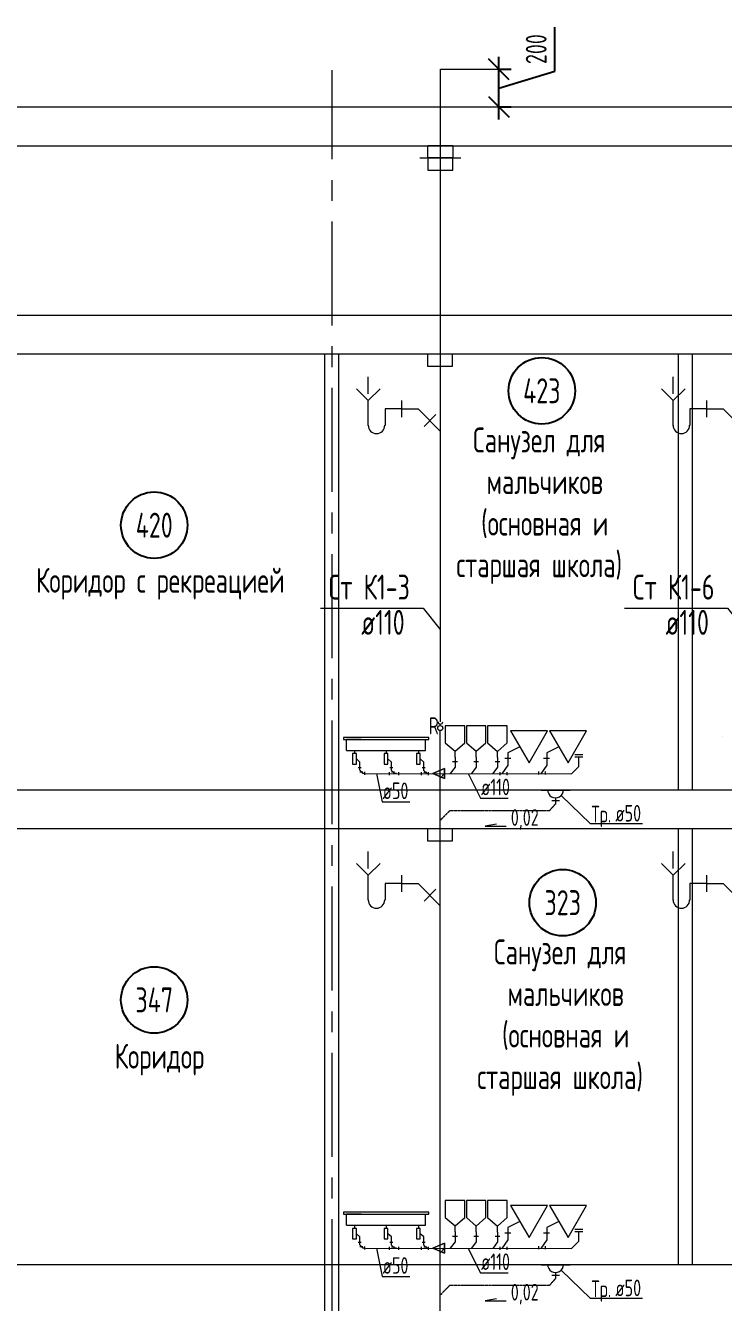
# Model space of a CAD drawing. Header units: millimetres. Extents: x -8689834 to 9419935, y -284943 to 166066.
# Drawn here: x -162900 to -154500, y -209736 to -194375 of the extents above; entities that cross this region are included whole.
import ezdxf
from ezdxf.enums import TextEntityAlignment as Align

# ---------------------------------------------------------------- set-up
doc = ezdxf.new("R2010")
doc.units = ezdxf.units.MM
doc.header["$MEASUREMENT"] = 0
doc.linetypes.add('01_base$0$DASHED2', pattern=[0.375, 0.25, -0.125])
doc.linetypes.add('CENTER', pattern=[2, 1.25, -0.25, 0.25, -0.25])
doc.layers.get('0').update_dxf_attribs({"color": 250, "lineweight": 9})
for name, color, linetype in [('PDF _0', 7, 'Continuous'), ('PDF __ВК-Text В1', 7, 'Continuous'), ('PDF __ВК-В1', 5, 'Continuous'), ('PDF __ВК-переход', 7, 'Continuous'), ('PDF __ВК-переход на SML', 3, 'Continuous'), ('PDF __ВК-противопожарные муфты', 1, 'Continuous'), ('PDF __ВК-размеры', 7, 'Continuous'), ('PDF __ВК-стены', 7, 'Continuous'), ('PDF __К14', 3, 'Continuous'), ('PDF __Сантехника', 7, 'Continuous'), ('PDF _TEKSTBK', 7, 'Continuous'), ('АР_Таблицы', 250, 'Continuous')]:
    doc.layers.add(name, color=color, linetype=linetype)
doc.layers.add('PDF __ВК-К1', color=7, linetype='Continuous', true_color=0xb80000)
for name, color, linetype, lineweight in [('АР_Маркер экспликации', 239, 'Continuous', 13), ('АР_Номер помещения', 1, 'Continuous', 25), ('АР_Оси', 195, 'Continuous', 9), ('АР_Оси размеры', 164, 'Continuous', 9), ('АР_Помещения_площадь', 19, 'Continuous', 9), ('ВК_канализация', 32, 'Continuous', 30)]:
    doc.layers.add(name, color=color, linetype=linetype, lineweight=lineweight)
doc.styles.add('ISOCPEUR', font='isocpeur.ttf', dxfattribs={"width": 0.7})
doc.styles.get("Standard").update_dxf_attribs({"font": 'isocpeur.ttf', "width": 0.7})
doc.styles.add('ГОСТ 2.304', font='isocpeur.ttf', dxfattribs={"width": 0.7})
doc.dimstyles.new('СПДС', dxfattribs={"dimscale": 100, "dimtxt": 2.5, "dimasz": 2.5, "dimexe": 1.5, "dimexo": 0, "dimgap": 1, "dimtad": 1, "dimdec": 0, "dimrnd": 1, "dimtxsty": 'ГОСТ 2.304', "dimblk": 'OBLIQUE', "dimcen": 2.5, "dimdle": 1.5, "dimadec": 0, "dimazin": 2, "dimtfac": 0.75, "dimtdec": 0, "dimtmove": 1, "dimatfit": 3, "dimfxl": 1, "dimtolj": 1, "dimarcsym": 1})

# ---------------------------------------------------------------- blocks, each defined once
blk = doc.blocks.new('*U2015')
at = {"layer": 'АР_Номер помещения', "color": 7}
blk.add_circle((-15720, 4793), 400, dxfattribs=at)
at = {"layer": 'АР_Помещения_площадь', "color": 7}
blk.add_line((-13545, 633), (-13545, 633), dxfattribs=at)
at = {"color": 7, "style": 'ISOCPEUR', "width": 0.7, "flags": 1}
blk.add_attdef('КАТЕГОРИЯ', (-499, -2092), '', height=250, dxfattribs=at)
at = {"layer": 'АР_Номер помещения', "color": 7, "style": 'ISOCPEUR', "width": 0.7}
blk.add_attdef('НОМЕР_ПОМЕЩЕНИЯ', text='', height=300, dxfattribs=at).set_placement((-15720, 4793), align=Align.MIDDLE_CENTER)
at = {"layer": 'АР_Помещения_площадь', "color": 7, "lineweight": 30, "width": 0.7, "flags": 104}
blk.add_attdef('ИМЯ_ПОМЕЩЕНИЯ', text='', height=100, dxfattribs=at).set_placement((158, 1217), align=Align.MIDDLE_CENTER)
at = {"layer": 'АР_Помещения_площадь', "color": 7, "style": 'ISOCPEUR', "width": 0.7}
blk.add_attdef('ПЛОЩАДЬ_ПОМЕЩЕНИЯ', text='', height=200, dxfattribs=at).set_placement((-13540, 880), align=Align.MIDDLE_RIGHT)
blk = doc.blocks.new('*U2016')
at = {"layer": 'АР_Номер помещения', "color": 7}
blk.add_circle((-15720, 4793), 400, dxfattribs=at)
at = {"layer": 'АР_Помещения_площадь', "color": 7}
blk.add_line((-13545, 633), (-13545, 633), dxfattribs=at)
at = {"color": 7, "style": 'ISOCPEUR', "width": 0.7, "flags": 1}
blk.add_attdef('КАТЕГОРИЯ', (-499, -2092), '', height=250, dxfattribs=at)
at = {"layer": 'АР_Номер помещения', "color": 7, "style": 'ISOCPEUR', "width": 0.7}
blk.add_attdef('НОМЕР_ПОМЕЩЕНИЯ', text='', height=300, dxfattribs=at).set_placement((-15720, 4793), align=Align.MIDDLE_CENTER)
at = {"layer": 'АР_Помещения_площадь', "color": 7, "lineweight": 30, "width": 0.7, "flags": 104}
blk.add_attdef('ИМЯ_ПОМЕЩЕНИЯ', text='', height=100, dxfattribs=at).set_placement((158, 1217), align=Align.MIDDLE_CENTER)
at = {"layer": 'АР_Помещения_площадь', "color": 7, "style": 'ISOCPEUR', "width": 0.7}
blk.add_attdef('ПЛОЩАДЬ_ПОМЕЩЕНИЯ', text='', height=200, dxfattribs=at).set_placement((-13540, 880), align=Align.MIDDLE_RIGHT)
blk = doc.blocks.new('*U2021')
at = {"layer": 'АР_Номер помещения', "color": 7}
blk.add_circle((-15720, 4793), 400, dxfattribs=at)
at = {"layer": 'АР_Помещения_площадь', "color": 7}
blk.add_line((-13545, 633), (-13545, 633), dxfattribs=at)
at = {"color": 7, "style": 'ISOCPEUR', "width": 0.7, "flags": 1}
blk.add_attdef('КАТЕГОРИЯ', (-499, -2092), '', height=250, dxfattribs=at)
at = {"layer": 'АР_Номер помещения', "color": 7, "style": 'ISOCPEUR', "width": 0.7}
blk.add_attdef('НОМЕР_ПОМЕЩЕНИЯ', text='', height=300, dxfattribs=at).set_placement((-15720, 4793), align=Align.MIDDLE_CENTER)
at = {"layer": 'АР_Помещения_площадь', "color": 7, "lineweight": 30, "width": 0.7, "flags": 104}
blk.add_attdef('ИМЯ_ПОМЕЩЕНИЯ', text='', height=100, dxfattribs=at).set_placement((158, 1217), align=Align.MIDDLE_CENTER)
at = {"layer": 'АР_Помещения_площадь', "color": 7, "style": 'ISOCPEUR', "width": 0.7}
blk.add_attdef('ПЛОЩАДЬ_ПОМЕЩЕНИЯ', text='', height=200, dxfattribs=at).set_placement((-13540, 880), align=Align.MIDDLE_RIGHT)
blk = doc.blocks.new('*U2022')
at = {"layer": 'АР_Номер помещения', "color": 7}
blk.add_circle((-15720, 4793), 400, dxfattribs=at)
at = {"layer": 'АР_Помещения_площадь', "color": 7}
blk.add_line((-13545, 633), (-13545, 633), dxfattribs=at)
at = {"color": 7, "style": 'ISOCPEUR', "width": 0.7, "flags": 1}
blk.add_attdef('КАТЕГОРИЯ', (-499, -2092), '', height=250, dxfattribs=at)
at = {"layer": 'АР_Номер помещения', "color": 7, "style": 'ISOCPEUR', "width": 0.7}
blk.add_attdef('НОМЕР_ПОМЕЩЕНИЯ', text='', height=300, dxfattribs=at).set_placement((-15720, 4793), align=Align.MIDDLE_CENTER)
at = {"layer": 'АР_Помещения_площадь', "color": 7, "lineweight": 30, "width": 0.7, "flags": 104}
blk.add_attdef('ИМЯ_ПОМЕЩЕНИЯ', text='', height=100, dxfattribs=at).set_placement((158, 1217), align=Align.MIDDLE_CENTER)
at = {"layer": 'АР_Помещения_площадь', "color": 7, "style": 'ISOCPEUR', "width": 0.7}
blk.add_attdef('ПЛОЩАДЬ_ПОМЕЩЕНИЯ', text='', height=200, dxfattribs=at).set_placement((-13540, 880), align=Align.MIDDLE_RIGHT)
blk = doc.blocks.new('_Oblique')
at = {"color": 0, "linetype": 'ByBlock', "lineweight": -2}
blk.add_line((-0.5, -0.5), (0.5, 0.5), dxfattribs=at)
blk = doc.blocks.new('*D2061')
at = {"layer": 'АР_Оси размеры', "color": 0, "lineweight": -2, "ltscale": 100, "transparency": 16777216}
for p, q in [((-156529, -194925), (-156529, -194393)), ((-157204, -195504), (-157204, -194752)), ((-157204, -194902), (-157054, -194902)), ((-157204, -195128), (-156529, -194925)), ((-157204, -195354), (-157054, -195354))]:
    blk.add_line(p, q, dxfattribs=at)
at = {"layer": 'АР_Оси размеры', "color": 0, "lineweight": -2, "ltscale": 100, "transparency": 16777216, "xscale": 250, "yscale": 250, "zscale": 250}
for p, rotation in [((-157204, -194902), 90), ((-157204, -195354), 270)]:
    blk.add_blockref('_Oblique', p, dxfattribs=dict(at, rotation=rotation))
at = {"layer": 'АР_Оси размеры', "color": 0, "lineweight": 13, "ltscale": 100, "transparency": 16777216, "insert": (-156754, -194659), "char_height": 250, "attachment_point": 5, "rotation": 90, "style": 'ГОСТ 2.304'}
blk.add_mtext('\\A1;200', dxfattribs=at)

msp = doc.modelspace()

# ---------------------------------------------------------------- linework, layer by layer
at = {"layer": 'PDF _0', "lineweight": 13}
msp.add_lwpolyline([(-157102.5, -195003.1), (-157305.7, -194799.9)], dxfattribs=at)
at = {"layer": 'PDF _0', "color": 3, "lineweight": 13}
for centre in [(-156521.1, -203569.8), (-156521.1, -203569.8), (-156521.1, -209280.3), (-156521.1, -209280.3)]:
    msp.add_arc(centre, 95.2, 179.99999, 0.00001, dxfattribs=at)
at = {"layer": 'PDF __ВК-Text В1', "lineweight": 13}
for points in [[(-157232, -203981.9), (-157368.2, -204005), (-157114.9, -204005)], [(-157232, -209692.5), (-157368.2, -209715.5), (-157114.9, -209715.5)]]:
    msp.add_lwpolyline(points, dxfattribs=at)
at = {"layer": 'PDF __ВК-В1', "color": 244, "lineweight": 13, "true_color": 0x991b1e}
for points in [[(-157907.2, -202749.7), (-157906.8, -194901.5)], [(-157908.3, -219022.6), (-157908.2, -202856.4)]]:
    msp.add_lwpolyline(points, dxfattribs=at)
at = {"layer": 'PDF __ВК-К1', "lineweight": 13}
for points in [[(-158373.3, -198885.7), (-158373.3, -199084.6)], [(-154703.5, -198885.7), (-154703.5, -199084.6)], [(-158373.3, -198987.2), (-158572.3, -198987.2)], [(-158373.3, -198987.2), (-158174.4, -198987.2), (-157907.7, -199253.9)], [(-157962.7, -199055), (-158102.4, -199198.9)], [(-154703.5, -198987.2), (-154902.5, -198987.2)], [(-154703.5, -198987.2), (-154504.5, -198987.2), (-154237.9, -199253.9)], [(-156692.6, -203571.9), (-156345.5, -203571.9)], [(-158373.9, -204596.2), (-158373.9, -204795.1)], [(-154703.5, -204596.2), (-154703.5, -204795.1)], [(-158373.9, -204697.8), (-158572.9, -204697.8)], [(-158373.9, -204697.8), (-158174.9, -204697.8), (-157908.3, -204964.5)], [(-154703.5, -204697.8), (-154902.5, -204697.8)], [(-154703.5, -204697.8), (-154504.5, -204697.8), (-154237.9, -204964.5)], [(-157963.3, -204765.5), (-158103, -204909.4)], [(-156692.6, -209282.4), (-156345.5, -209282.4)]]:
    msp.add_lwpolyline(points, dxfattribs=at)
at = {"layer": 'PDF __ВК-К1', "color": 244, "lineweight": 13, "true_color": 0x991b1e}
for points in [[(-157729.6, -203177.7), (-157729.6, -203296.4)], [(-157474.4, -203178.3), (-157474.4, -203297)], [(-157219.2, -203178.9), (-157219.2, -203297.6)], [(-157060.2, -203191), (-157132.7, -203191)], [(-157094.7, -203125.4), (-157094.7, -203273.9)], [(-156591.9, -203191), (-156664.4, -203191)], [(-156626.4, -203125.4), (-156626.4, -203273.9)], [(-156327.2, -203377.4), (-156239.7, -203289.8), (-156239.7, -203171.2)], [(-156289.5, -203145.1), (-156192.3, -203145.1)], [(-156289.5, -203171.2), (-156192.3, -203171.2)], [(-158894.9, -203300.8), (-158858.5, -203300.8)], [(-158877.5, -203332.2), (-158877.5, -203295.7)], [(-158816.6, -203372.5), (-158840.9, -203372.5), (-158877.5, -203332.2)], [(-158877.5, -203351.3), (-158841.1, -203351.3)], [(-158816.8, -203387.7), (-158816.8, -203351.3)], [(-158525.4, -203356.3), (-158525.4, -203392.8)], [(-158515, -203300.8), (-158478.6, -203300.8)], [(-158495.9, -203336), (-158495.9, -203299.5)], [(-158436.9, -203373.4), (-158459.5, -203373.4), (-158495.9, -203336)], [(-158495.9, -203355), (-158459.5, -203355)], [(-158411.7, -203356.3), (-158411.7, -203392.8)], [(-158136.8, -203356.3), (-158136.8, -203392.8)], [(-158126.4, -203300.8), (-158089.9, -203300.8)], [(-158107.3, -203337.3), (-158107.3, -203300.8)], [(-158048.3, -203374.3), (-158070.9, -203374.3), (-158107.3, -203337.3)], [(-158107.3, -203356.3), (-158070.9, -203356.3)], [(-158048.3, -203392.8), (-158048.3, -203356.3)], [(-157729.6, -203296.4), (-157787.6, -203373.7)], [(-157702, -203232.9), (-157759.9, -203232.9)], [(-157474.4, -203297), (-157532.3, -203374.3)], [(-157446.8, -203233.5), (-157504.7, -203233.5)], [(-157219.2, -203297.6), (-157277.1, -203374.9)], [(-157191.5, -203234.1), (-157249.5, -203234.1)], [(-157187.8, -203393.6), (-157187.8, -203357.1)], [(-157094.7, -203273.9), (-157167.2, -203375.4)], [(-157104.1, -203393.6), (-157104.1, -203357.1)], [(-156723.5, -203384.8), (-156723.5, -203348.4)], [(-156626.4, -203273.9), (-156699, -203376.5)], [(-156639.8, -203384.8), (-156639.8, -203348.4)], [(-156692.6, -203571.9), (-156345.5, -203571.9)], [(-156519, -203737), (-156518.3, -203665)], [(-156472.4, -203703.1), (-156565.6, -203703.1)], [(-156472.4, -203703.1), (-156565.6, -203703.1)], [(-157729.6, -208888.2), (-157729.6, -209006.9)], [(-157474.4, -208888.8), (-157474.4, -209007.5)], [(-157219.2, -208889.4), (-157219.2, -209008.1)], [(-157060.2, -208901.5), (-157132.7, -208901.5)], [(-157094.7, -208835.9), (-157094.7, -208984.4)], [(-156591.9, -208901.5), (-156664.4, -208901.5)], [(-156626.4, -208835.9), (-156626.4, -208984.4)], [(-156327.2, -209087.9), (-156239.7, -209000.4), (-156239.7, -208881.7)], [(-156289.5, -208855.6), (-156192.3, -208855.6)], [(-156289.5, -208881.7), (-156192.3, -208881.7)], [(-158894.9, -209011.4), (-158858.5, -209011.4)], [(-158877.5, -209042.7), (-158877.5, -209006.3)], [(-158816.6, -209083.1), (-158840.9, -209083.1), (-158877.5, -209042.7)], [(-158877.5, -209061.8), (-158841.1, -209061.8)], [(-158816.8, -209098.2), (-158816.8, -209061.8)], [(-158515, -209011.4), (-158478.6, -209011.4)], [(-158495.9, -209046.5), (-158495.9, -209010.1)], [(-158436.9, -209083.9), (-158459.5, -209083.9), (-158495.9, -209046.5)], [(-158495.9, -209065.6), (-158459.5, -209065.6)], [(-158126.4, -209011.4), (-158089.9, -209011.4)], [(-158107.3, -209047.8), (-158107.3, -209011.4)], [(-158048.3, -209084.8), (-158070.9, -209084.8), (-158107.3, -209047.8)], [(-157729.6, -209006.9), (-157787.6, -209084.2)], [(-157702, -208943.4), (-157759.9, -208943.4)], [(-157474.4, -209007.5), (-157532.3, -209084.8)], [(-157446.8, -208944), (-157504.7, -208944)], [(-157219.2, -209008.1), (-157277.1, -209085.4)], [(-157191.5, -208944.6), (-157249.5, -208944.6)], [(-157094.7, -208984.4), (-157167.2, -209085.9)], [(-156723.5, -209095.3), (-156723.5, -209058.9)], [(-156626.4, -208984.4), (-156699, -209087)], [(-156639.8, -209095.3), (-156639.8, -209058.9)], [(-158525.4, -209066.9), (-158525.4, -209103.3)], [(-158411.7, -209066.9), (-158411.7, -209103.3)], [(-158136.8, -209066.9), (-158136.8, -209103.3)], [(-158107.3, -209066.9), (-158070.9, -209066.9)], [(-158048.3, -209103.3), (-158048.3, -209066.9)], [(-157187.8, -209104.1), (-157187.8, -209067.7)], [(-157104.1, -209104.1), (-157104.1, -209067.7)], [(-156692.6, -209282.4), (-156345.5, -209282.4)], [(-156472.4, -209413.6), (-156565.6, -209413.6)], [(-156472.4, -209413.6), (-156565.6, -209413.6)], [(-156519, -209447.5), (-156518.3, -209375.5)]]:
    msp.add_lwpolyline(points, dxfattribs=at)
at = {"layer": 'PDF __ВК-К1', "color": 244, "linetype": '01_base$0$DASHED2', "lineweight": 13, "true_color": 0x991b1e}
for points in [[(-156519, -203737), (-156595.2, -203821.6), (-157796.7, -203821.6), (-157906.7, -203935.9)], [(-156519, -209447.5), (-156595.2, -209532.2), (-157796.7, -209532.2), (-157906.7, -209646.5)]]:
    msp.add_lwpolyline(points, dxfattribs=at)
at = {"layer": 'PDF __ВК-переход', "lineweight": 13}
for points in [[(-157858.8, -203433.1), (-157858.8, -203314.5), (-157998.5, -203373.8), (-157858.8, -203433.1), (-157858.8, -203314.5), (-157998.5, -203373.8), (-157858.8, -203433.1), (-157998.5, -203373.8), (-157858.8, -203314.5)], [(-157858.8, -209143.6), (-157858.8, -209025.1), (-157998.5, -209084.3), (-157858.8, -209143.6), (-157858.8, -209025.1), (-157998.5, -209084.3), (-157858.8, -209143.6), (-157998.5, -209084.3), (-157858.8, -209025.1)]]:
    msp.add_lwpolyline(points, close=True, dxfattribs=at)
at = {"layer": 'PDF __ВК-переход на SML', "lineweight": 13}
msp.add_lwpolyline([(-158057, -195820.1), (-157756.4, -195820.1), (-157756.4, -195968.3), (-158057, -195968.3)], close=True, dxfattribs=at)
at = {"layer": 'PDF __ВК-противопожарные муфты', "lineweight": 13}
for points in [[(-158154.4, -195968.3), (-157908.8, -195968.3), (-157659.1, -195968.3)], [(-158057, -195968.3), (-158057, -196116.4), (-157756.4, -196116.4), (-157756.4, -195968.3)], [(-158157.6, -198324.9), (-157912.1, -198324.9), (-157662.3, -198324.9)], [(-158060.2, -198324.9), (-158060.2, -198473.1), (-157759.7, -198473.1), (-157759.7, -198324.9)], [(-158158.2, -204035.4), (-157912.6, -204035.4), (-157662.9, -204035.4)], [(-158060.8, -204035.4), (-158060.8, -204183.6), (-157760.2, -204183.6), (-157760.2, -204035.4)]]:
    msp.add_lwpolyline(points, dxfattribs=at)
at = {"layer": 'PDF __ВК-размеры', "lineweight": 13}
msp.add_lwpolyline([(-157906.8, -194901.5), (-157102.5, -194901.5)], dxfattribs=at)
at = {"layer": 'PDF __ВК-стены', "color": 18, "lineweight": 13, "true_color": 0x000000}
for points in [[(-176520.6, -195355), (-121592.4, -195355.1)], [(-176520.6, -195820.6), (-121586.9, -195820.6)], [(-176463.9, -195820.6), (-121586.9, -195820.6)], [(-176520.6, -197859.2), (-121596.6, -197859.5)], [(-176520.6, -198324.9), (-121643.5, -198324.9)], [(-176520.6, -198324.9), (-121597.4, -198325)], [(-159300.6, -198324.9), (-159300.6, -225023.4)], [(-159131.3, -198324.9), (-159131.3, -225023.4)], [(-155046.5, -198324.9), (-155046.5, -203569.8)], [(-154877.1, -198324.9), (-154877.1, -203569.8)], [(-176520.6, -203569.8), (-121643.5, -203569.8)], [(-176520.6, -204035.4), (-121643.5, -204035.4)], [(-176520.6, -204035.4), (-121643.5, -204035.4)], [(-155046.5, -204035.4), (-155046.5, -209280.3)], [(-154877.1, -204035.4), (-154877.1, -209280.3)], [(-176520.6, -209280.3), (-121643.5, -209280.3)]]:
    msp.add_lwpolyline(points, dxfattribs=at)
at = {"layer": 'PDF __К14', "lineweight": 13}
for points in [[(-158775.5, -198805.2), (-158775.5, -198602)], [(-155105.6, -198805.2), (-155105.6, -198602)], [(-158776, -204515.8), (-158776, -204312.6)], [(-155105.6, -204515.8), (-155105.6, -204312.6)]]:
    msp.add_lwpolyline(points, dxfattribs=at)
at = {"layer": 'PDF __Сантехника', "lineweight": 13}
for points in [[(-157729.6, -203177.7), (-157729.6, -203105.9), (-157613.6, -203003.7), (-157613.6, -202799.4), (-157848.3, -202799.4), (-157848.3, -203003.7), (-157729.6, -203105.9)], [(-157474.4, -203178.3), (-157474.4, -203106.5), (-157358.4, -203004.3), (-157358.4, -202800), (-157593.1, -202800), (-157593.1, -203004.3), (-157474.4, -203106.5)], [(-157219.2, -203178.9), (-157219.2, -203107.1), (-157103.2, -203004.9), (-157103.2, -202800.6), (-157337.9, -202800.6), (-157337.9, -203004.9), (-157219.2, -203107.1)], [(-159035.5, -203096.1), (-159035.5, -202962.5)], [(-158862, -202962.5), (-159035.5, -202962.5)], [(-158084.7, -203096.1), (-158084.7, -202962.5)], [(-156949.6, -203052.8), (-157094.7, -203125.4)], [(-156481.3, -203052.8), (-156626.4, -203125.4)], [(-159035.5, -203096.1), (-158084.7, -203096.1)], [(-158940, -203096.1), (-158940, -203134.3)], [(-158877.6, -203238.4), (-158917.5, -203198.5)], [(-158560.1, -203096.1), (-158560.1, -203134.3)], [(-158495.9, -203238.4), (-158537.6, -203198.5)], [(-158171.5, -203096.1), (-158171.5, -203134.3)], [(-158107.3, -203238.4), (-158148.9, -203198.5)], [(-158877.6, -203300.8), (-158877.6, -203238.4)], [(-158495.9, -203300.8), (-158495.9, -203238.4)], [(-158107.3, -203300.8), (-158107.3, -203238.4)], [(-157729.6, -208888.2), (-157729.6, -208816.4), (-157613.6, -208714.3), (-157613.6, -208509.9), (-157848.3, -208509.9), (-157848.3, -208714.3), (-157729.6, -208816.4)], [(-157474.4, -208888.8), (-157474.4, -208817), (-157358.4, -208714.9), (-157358.4, -208510.5), (-157593.1, -208510.5), (-157593.1, -208714.9), (-157474.4, -208817)], [(-157219.2, -208889.4), (-157219.2, -208817.6), (-157103.2, -208715.4), (-157103.2, -208511.1), (-157337.9, -208511.1), (-157337.9, -208715.4), (-157219.2, -208817.6)], [(-159035.5, -208806.6), (-159035.5, -208673)], [(-158862, -208673), (-159035.5, -208673)], [(-158084.7, -208806.6), (-158084.7, -208673)], [(-159035.5, -208806.6), (-158084.7, -208806.6)], [(-158940, -208806.6), (-158940, -208844.8)], [(-158877.6, -208948.9), (-158917.5, -208909)], [(-158560.1, -208806.6), (-158560.1, -208844.8)], [(-158495.9, -208948.9), (-158537.6, -208909)], [(-158171.5, -208806.6), (-158171.5, -208844.8)], [(-158107.3, -208948.9), (-158148.9, -208909)], [(-156949.6, -208763.4), (-157094.7, -208835.9)], [(-156481.3, -208763.4), (-156626.4, -208835.9)], [(-158877.6, -209011.4), (-158877.6, -208948.9)], [(-158495.9, -209011.4), (-158495.9, -208948.9)], [(-158107.3, -209011.4), (-158107.3, -208948.9)]]:
    msp.add_lwpolyline(points, dxfattribs=at)
for points in [[(-156839.1, -203246.3), (-156618, -202859.4), (-157063.6, -202859.4)], [(-156370.8, -203246.3), (-156149.7, -202859.4), (-156595.3, -202859.4)], [(-158046.6, -202938.2), (-159073.6, -202938.2), (-159073.6, -202962.5), (-158046.6, -202962.5)], [(-158917.5, -203134.3), (-158964.3, -203134.3), (-158964.3, -203260.9), (-158917.5, -203260.9)], [(-158537.6, -203134.3), (-158582.7, -203134.3), (-158582.7, -203260.9), (-158537.6, -203260.9)], [(-158148.9, -203134.3), (-158194, -203134.3), (-158194, -203260.9), (-158148.9, -203260.9)], [(-156839.1, -208956.8), (-156618, -208569.9), (-157063.6, -208569.9)], [(-156370.8, -208956.8), (-156149.7, -208569.9), (-156595.3, -208569.9)], [(-158046.6, -208648.8), (-159073.6, -208648.8), (-159073.6, -208673), (-158046.6, -208673)], [(-158917.5, -208844.8), (-158964.3, -208844.8), (-158964.3, -208971.4), (-158917.5, -208971.4)], [(-158537.6, -208844.8), (-158582.7, -208844.8), (-158582.7, -208971.4), (-158537.6, -208971.4)], [(-158148.9, -208844.8), (-158194, -208844.8), (-158194, -208971.4), (-158148.9, -208971.4)]]:
    msp.add_lwpolyline(points, close=True, dxfattribs=at)
at = {"layer": 'PDF _TEKSTBK', "lineweight": 13}
for points in [[(-158775.5, -198885.7), (-158915.2, -198746)], [(-158775.5, -199186.2), (-158775.5, -198885.7), (-158631.5, -198746)], [(-155105.6, -198885.7), (-155245.3, -198746)], [(-155105.6, -199186.2), (-155105.6, -198885.7), (-154961.7, -198746)], [(-158572.3, -198987.2), (-158572.3, -199186.2)], [(-154902.5, -198987.2), (-154902.5, -199186.2)], [(-158776, -204596.2), (-158915.7, -204456.5)], [(-158776, -204896.7), (-158776, -204596.2), (-158632.1, -204456.5)], [(-155105.6, -204596.2), (-155245.3, -204456.5)], [(-155105.6, -204896.7), (-155105.6, -204596.2), (-154961.7, -204456.5)], [(-158572.9, -204697.8), (-158572.9, -204896.7)], [(-154902.5, -204697.8), (-154902.5, -204896.7)]]:
    msp.add_lwpolyline(points, dxfattribs=at)
for centre in [(-158676, -199184.1), (-155006.2, -199184.1), (-158676.6, -204894.6), (-155006.2, -204894.6)]:
    msp.add_arc(centre, 99.5, 180.00001, 359.99999, dxfattribs=at)
at = {"layer": 'АР_Оси', "color": 18, "linetype": 'CENTER', "lineweight": 13, "ltscale": 1000, "true_color": 0x000000}
msp.add_line((-159211.6, -225984.3), (-159209.5, -194913.2), dxfattribs=at)
at = {"layer": 'ВК_канализация', "color": 18, "lineweight": 13, "ltscale": 500, "true_color": 0x000000}
for points in [[(-159351.5, -201384.5), (-158112.5, -201384.5), (-157909.4, -201639.3)], [(-155689.5, -201384.5), (-154450.4, -201384.5), (-154247.3, -201639.3)], [(-158676.2, -203372.2), (-158609.5, -203714.1), (-158274.3, -203714.1)], [(-157573.4, -203374.9), (-157425.2, -203668), (-157090, -203668)], [(-155473.4, -203977.8), (-156098.3, -203977.8), (-156452.6, -203635.9)], [(-158676.2, -209082.7), (-158609.5, -209424.6), (-158274.3, -209424.6)], [(-157573.4, -209085.5), (-157425.2, -209378.6), (-157090, -209378.6)], [(-155473.4, -209688.3), (-156098.3, -209688.3), (-156452.6, -209346.4)]]:
    msp.add_lwpolyline(points, dxfattribs=at)
at = {"layer": 'ВК_канализация', "color": 244, "lineweight": 13, "ltscale": 500, "true_color": 0x991b1e}
for points in [[(-157907.8, -202796.4), (-157907.6, -202779.7)], [(-158816.6, -203372.5), (-156327.2, -203377.4)], [(-157858.8, -203373.8), (-157908.2, -203428)], [(-158816.6, -209083.1), (-156327.2, -209087.9)], [(-157858.8, -209084.3), (-157909.4, -209139.8)]]:
    msp.add_lwpolyline(points, dxfattribs=at)
msp.add_circle((-157908.2, -202826.4), 30, dxfattribs=at)
msp.add_arc((-157907.2, -202749.7), 30, 179.27075, 359.27075, dxfattribs=at)

# ---------------------------------------------------------------- block references
at = {"layer": 'АР_Маркер экспликации', "color": 7, "lineweight": 13}
ref = msp.add_blockref('*U2016', (-140966.1, -203562.5), dxfattribs=at)
ref.add_attrib('НОМЕР_ПОМЕЩЕНИЯ', '423', dxfattribs={"layer": 'АР_Номер помещения', "color": 7, "height": 300, "style": 'ISOCPEUR', "width": 0.7}).set_placement((-156685.9, -198769.2), align=Align.MIDDLE_CENTER)
ref = msp.add_blockref('*U2022', (-145631.2, -205179.5), dxfattribs=at)
ref.add_attrib('НОМЕР_ПОМЕЩЕНИЯ', '420', dxfattribs={"layer": 'АР_Номер помещения', "color": 7, "height": 300, "style": 'ISOCPEUR', "width": 0.7}).set_placement((-161350.9, -200386.1), align=Align.MIDDLE_CENTER)
ref = msp.add_blockref('*U2015', (-140714.5, -209720.8), dxfattribs=at)
ref.add_attrib('НОМЕР_ПОМЕЩЕНИЯ', '323', dxfattribs={"layer": 'АР_Номер помещения', "color": 7, "height": 300, "style": 'ISOCPEUR', "width": 0.7}).set_placement((-156434.2, -204927.4), align=Align.MIDDLE_CENTER)
ref = msp.add_blockref('*U2021', (-145631.2, -210890), dxfattribs=at)
ref.add_attrib('НОМЕР_ПОМЕЩЕНИЯ', '347', dxfattribs={"layer": 'АР_Номер помещения', "color": 7, "height": 300, "style": 'ISOCPEUR', "width": 0.7}).set_placement((-161350.9, -206096.6), align=Align.MIDDLE_CENTER)

# ---------------------------------------------------------------- texts
at = {"layer": 'АР_Таблицы', "lineweight": 13, "ltscale": 100, "attachment_point": 4, "style": 'ISOCPEUR'}
for s, insert, char_height, width in [('\\pxi-1,l1,qc,t1,5;Санузел для\\P мальчиков\\P (основная и \\Pстаршая школа)', (-158262.3, -200152.2), 300, 3089.672), ('\\pxi-1,l1,t1,5;Коридор с рекреацией', (-162773.8, -201089.9), 300, 9470.463), ('\\pxi-1,l1,t1,5;Ст К1-3', (-159252.5, -201131.3), 300, 7500), ('\\pxi-1,l1,t1,5;Ст К1-6', (-155590.5, -201131.3), 300, 7500), ('\\pxi-1,l1,t1,5;ø110', (-158858.9, -201554.8), 300, 7500), ('\\pxi-1,l1,t1,5;ø110', (-155196.8, -201554.8), 300, 7500), ('\\pxi-1,l1,t1,5;ø50', (-158601.7, -203581.4), 200, 7500), ('\\pxi-1,l1,t1,5;ø110', (-157417.4, -203535.4), 200, 7500), ('\\pxi-1,l1,t1,5;0,02', (-157059.2, -203926), 200, 7500), ('\\pxi-1,l1,qc,t1,5;Санузел для\\P мальчиков\\P (основная и \\Pстаршая школа)', (-158010.6, -206310.4), 300, 3089.672), ('\\pxi-1,l1,t1,5;Коридор ', (-161827.5, -206814.7), 300, 9470.463), ('\\pxi-1,l1,t1,5;ø50', (-158601.7, -209291.9), 200, 7500), ('\\pxi-1,l1,t1,5;ø110', (-157417.4, -209245.9), 200, 7500), ('\\pxi-1,l1,t1,5;0,02', (-157059.2, -209636.5), 200, 7500)]:
    msp.add_mtext(s, dxfattribs=dict(at, insert=insert, char_height=char_height, width=width))
at = {"layer": 'ВК_канализация', "color": 18, "lineweight": 13, "ltscale": 100, "true_color": 0x000000, "attachment_point": 4, "style": 'ISOCPEUR'}
for s, insert, char_height, width in [('R', (-158045.6, -202799.5), 205.4, 5730.034), ('Тр.', (-156089.4, -203889.4), 200, 5891.51), ('\\pxi-1,l1,t1,5;ø50', (-155801, -203851.2), 200, 7500), ('Тр.', (-156089.4, -209599.9), 200, 5891.51), ('\\pxi-1,l1,t1,5;ø50', (-155801, -209561.7), 200, 7500)]:
    msp.add_mtext(s, dxfattribs=dict(at, insert=insert, char_height=char_height, width=width))

# ---------------------------------------------------------------- dimensions: what is measured, and where the dimension line sits
at = {"layer": 'АР_Оси размеры', "color": 18, "lineweight": 13, "ltscale": 100, "true_color": 0x000000}
dim = msp.add_linear_dim(base=(-157204.1, -194901.5), p1=(-157204.1, -195354.5), p2=(-157204.1, -194901.5), angle=90, text='200', dimstyle='СПДС', dxfattribs=at)
dim.commit()
dim.dimension.update_dxf_attribs({"geometry": '*D2061', "text_midpoint": (-156754.1, -194825.5)})

doc.saveas('drawing.dxf')
